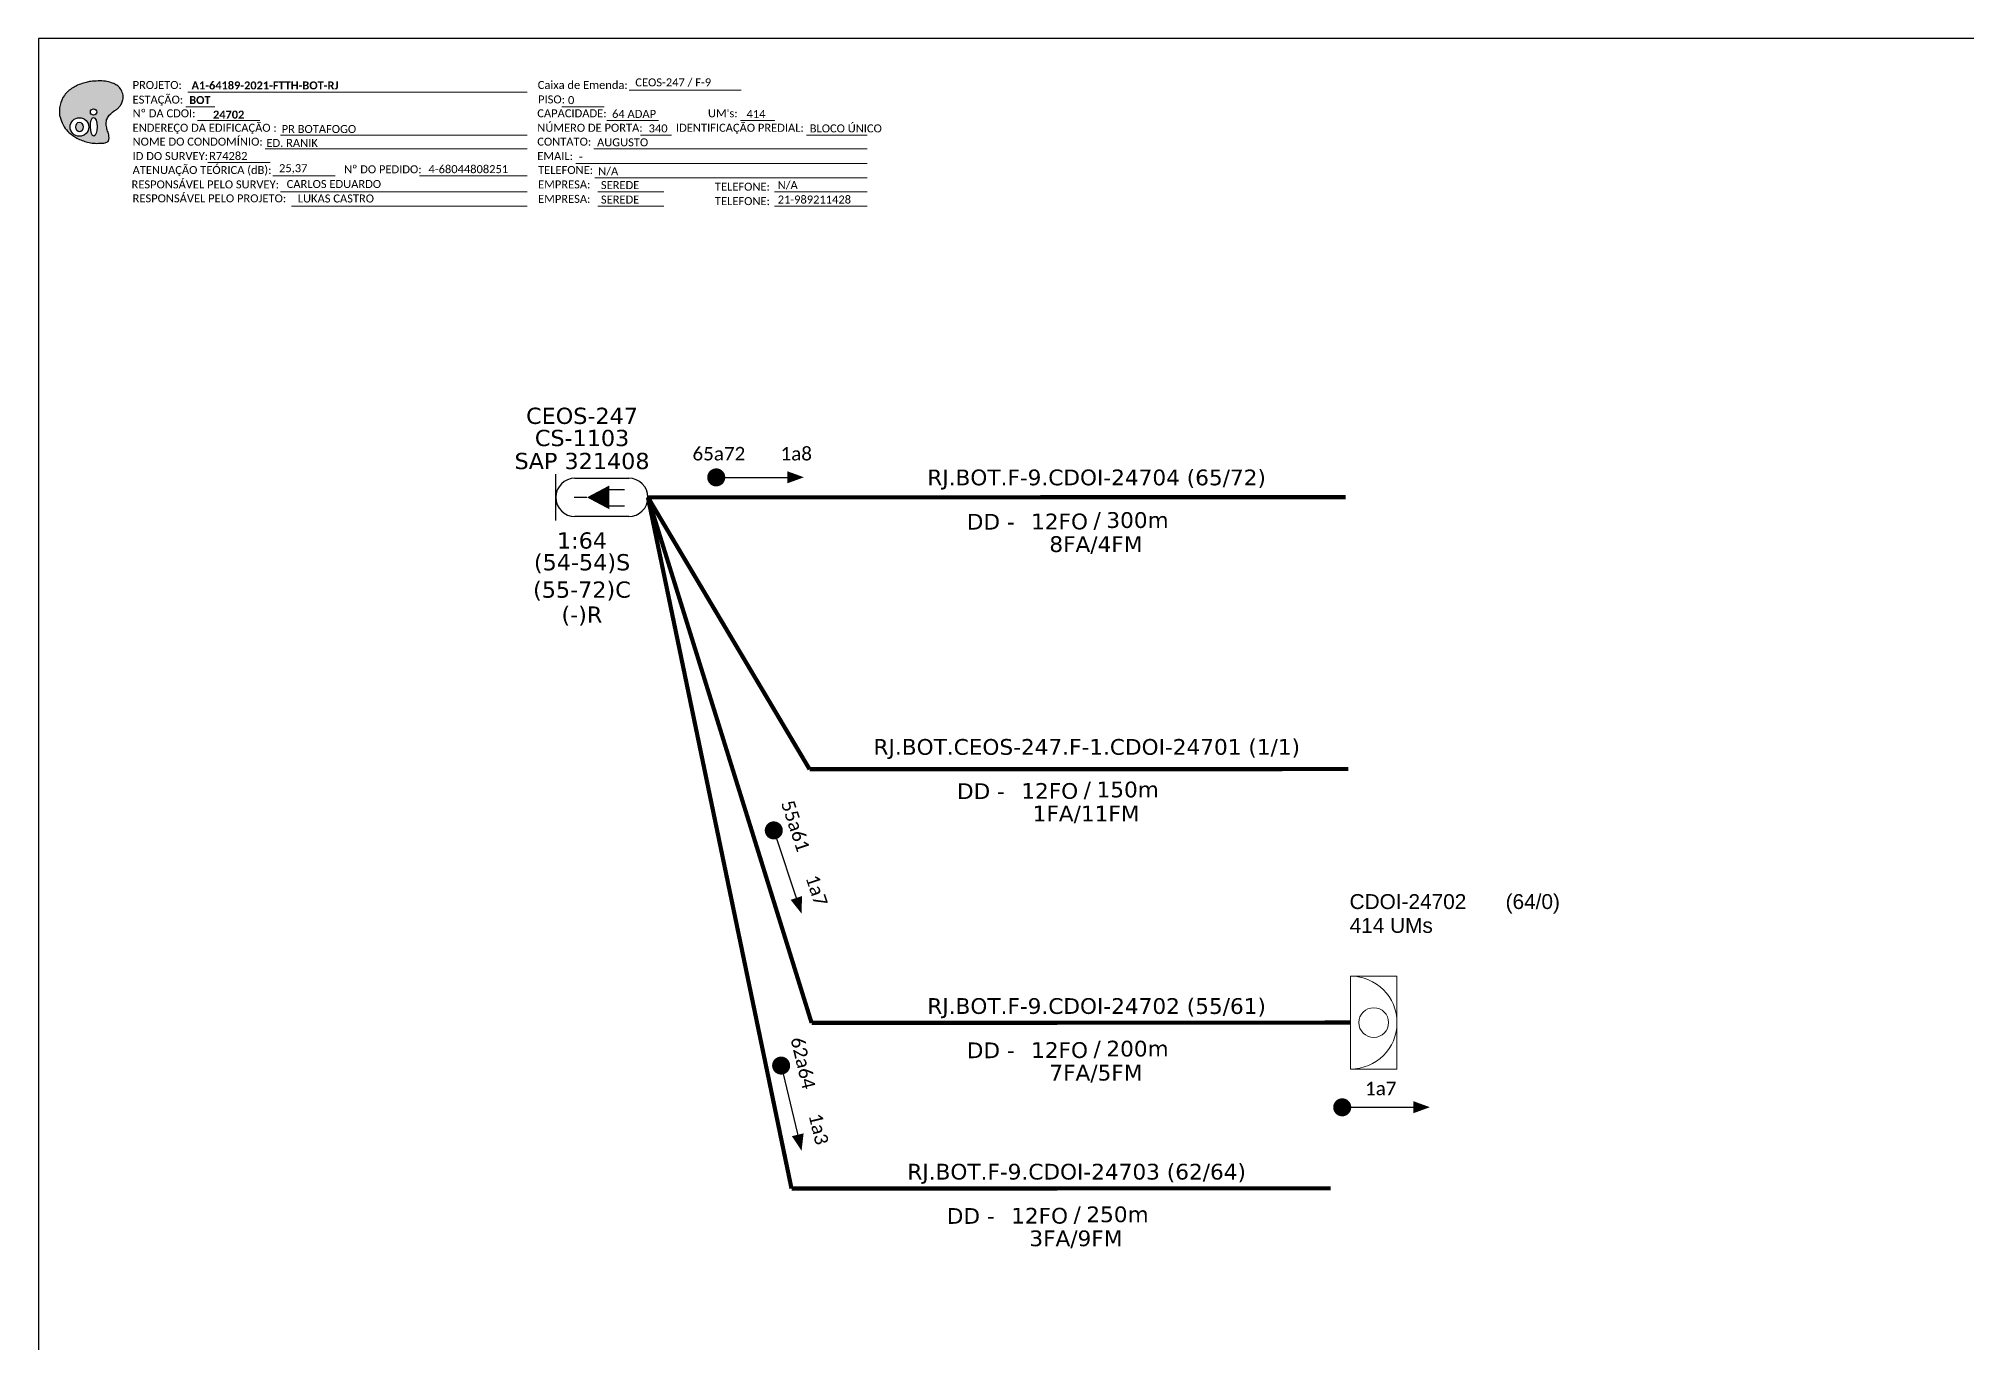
# Model space of a CAD drawing. Extents: x -89 to 2536, y 705 to 1299.
# Drawn here: x -89.3 to 342.5, y 1006.9 to 1299 of the extents above; entities that cross this region are included whole.
import ezdxf
from ezdxf.enums import TextEntityAlignment as Align

# ---------------------------------------------------------------- set-up
doc = ezdxf.new("R2010")
doc.units = 0
for name, color, linetype, lineweight in [("20.0-LEGENDA DOS CDO'S", 1, 'Continuous', 0), ('20.1-CDO_INTERIOR', 1, 'Continuous', 0), ('40.1-ETIQUETAS', 1, 'Continuous', 20)]:
    doc.layers.add(name, color=color, linetype=linetype, lineweight=lineweight)
for name, color, linetype in [('20.4-CEOS', 1, 'Continuous'), ('CAP a instalar', 1, 'Continuous'), ('CD de instalação futura', 8, 'Continuous'), ('SETA', 7, 'Continuous')]:
    doc.layers.add(name, color=color, linetype=linetype)
doc.styles.add('ARIAL', font='arial.ttf')
doc.styles.add('siredit', font='verdana.ttf')
doc.styles.get("Standard").update_dxf_attribs({"font": 'arial.ttf'})
doc.styles.add('WMF-Calibri0', font='calibri.ttf')
doc.styles.add('WMF-Calibri1', font='calibrib.ttf')
doc.linetypes.add('FENCELINE1', pattern='A,0.25,-0.1,[133,ltypeshp.shx,S=0.1,R=0,X=-0.1,Y=0],-0.1,1', length=1.45)

# ---------------------------------------------------------------- blocks, each defined once
blk = doc.blocks.new('OI')
h = blk.add_hatch(color=40)
edge = h.paths.add_edge_path()
edge.add_spline(control_points=[(4.35, -0.67), (3.92, -0.99), (3.26, -1.5), (2.81, -2.59), (2.9, -3.5), (3.06, -4.27), (3.31, -4.85), (3.37, -5.39), (3.4, -5.88), (3.2, -6.4), (2.54, -6.61), (1.65, -6.63), (0.55, -6.67), (-0.56, -6.42), (-1.61, -6.14), (-2.77, -5.61), (-3.92, -4.77), (-4.89, -3.7), (-5.34, -2.65), (-5.6, -1.94), (-5.85, -0.96), (-5.71, 0.47), (-5.1, 2.02), (-4.14, 3.02), (-3.3, 3.61), (-2.37, 4.16), (-1.36, 4.44), (-0.56, 4.7), (0.79, 4.85), (2.24, 4.97), (3.79, 4.57), (4.67, 4.21), (5.44, 3.65), (5.76, 2.99), (6.03, 2.21), (6.01, 1.46), (5.72, 0.64), (5.31, 0.08), (4.88, -0.38), (4.51, -0.55), (4.35, -0.67)], knot_values=[0, 0, 0, 0, 1.60434, 2.417191, 3.427595, 4.282808, 4.776746, 5.304182, 5.888771, 6.258406, 6.858137, 7.79129, 8.986195, 10.124242, 11.187857, 12.242908, 13.953784, 15.414161, 16.515391, 17.349188, 17.675853, 19.552021, 21.515531, 22.568638, 23.63245, 24.621084, 25.782718, 26.745347, 27.142653, 29.870543, 31.004649, 31.921532, 32.709589, 33.801391, 34.042471, 35.192333, 35.971461, 36.628871, 37.254359, 37.836911, 37.836911, 37.836911, 37.836911], degree=3, periodic=0)
h.paths.add_polyline_path([(1.13, -0.87, -1), (-0.04, -0.87, -1)], flags=16)
edge = h.paths.add_edge_path(flags=16)
edge.add_ellipse((0.56, -3.59), major_axis=(-0.02, 1.71), ratio=0.361305, start_angle=0, end_angle=360)
h.paths.add_polyline_path([(-0.36, -3.62, -1), (-3.8, -3.62, -1)], flags=16)
edge = h.paths.add_edge_path(flags=0)
edge.add_ellipse((-2.08, -3.62), major_axis=(0, 0.885), ratio=0.758294, start_angle=0, end_angle=360)
at = {"color": 40}
for centre, radius in [((-2.08, -3.62), 1.72), ((0.54, -0.87), 0.587)]:
    blk.add_circle(centre, radius, dxfattribs=at)
blk.add_ellipse((-2.08, -3.62), major_axis=(0, 0.885), ratio=0.758294, start_param=-3.141592653589792, end_param=3.141592653589792, dxfattribs=at)
blk.add_ellipse((0.56, -3.59), major_axis=(-0.02, 1.71), ratio=0.361305, dxfattribs=at)
at = {"color": 40, "start_tangent": (-0.800898, -0.598801), "end_tangent": (-0.800898, -0.598801)}
blk.add_spline([(4.35, -0.67), (3.2, -1.78), (2.9, -2.54), (2.92, -3.55), (3.12, -4.38), (3.28, -4.85), (3.37, -5.37), (3.35, -5.95), (3.2, -6.29), (2.66, -6.55), (1.73, -6.63), (0.54, -6.62), (-0.58, -6.41), (-1.6, -6.11), (-2.56, -5.67), (-3.95, -4.67), (-4.89, -3.56), (-5.37, -2.56), (-5.64, -1.78), (-5.72, -1.46), (-5.63, 0.42), (-4.84, 2.22), (-4.13, 2.99), (-3.27, 3.62), (-2.4, 4.09), (-1.3, 4.47), (-0.37, 4.72), (0.02, 4.77), (2.75, 4.8), (3.85, 4.53), (4.69, 4.16), (5.31, 3.68), (5.85, 2.73), (5.93, 2.5), (5.94, 1.35), (5.67, 0.62), (5.29, 0.08), (4.84, -0.36), (4.35, -0.67)], degree=3, dxfattribs=at)
blk = doc.blocks.new('CARIMBO')
at = {"color": 7, "lineweight": 0}
for points in [[(35.66, -16.79), (111.64, -16.79)], [(134.48, -16.3), (159.61, -16.3)], [(35.15, -20.06), (41.7, -20.06)], [(119.43, -20.02), (128.92, -20.02)], [(37.81, -23.14), (51.75, -23.14)], [(129.48, -23.14), (141.1, -23.14)], [(159.42, -23.14), (167.09, -23.14)], [(52.97, -29.48), (111.64, -29.48)], [(56.38, -26.37), (111.64, -26.37)], [(126.6, -29.48), (187.83, -29.48)], [(137.07, -26.37), (144.01, -26.37)], [(174.24, -26.37), (187.8, -26.37)], [(40.13, -32.55), (54.07, -32.55)], [(122.56, -32.72), (187.83, -32.72)], [(54.67, -35.52), (68.61, -35.52)], [(126.84, -35.96), (187.83, -35.96)], [(56.38, -39.07), (111.64, -39.07)], [(58.87, -42.31), (111.64, -42.31)], [(127.45, -39.07), (142.25, -39.07)], [(127.45, -42.31), (142.25, -42.31)], [(167.06, -39.07), (187.83, -39.07)], [(167.06, -42.31), (187.83, -42.31)]]:
    blk.add_lwpolyline(points, dxfattribs=at)
at = {"color": 7, "xscale": 1.213923925163967, "yscale": 1.213923925163967, "zscale": 1.213923925163967, "rotation": 0.1532896023949059}
blk.add_blockref('OI', (13.86, -20.16), dxfattribs=at)
at = {"color": 7, "lineweight": 0, "style": 'WMF-Calibri0'}
for s, height, p in [('PROJETO:', 1.793, (23.26, -16.04)), ('ESTAÇÃO:', 1.793, (23.26, -19.32)), ('Caixa de Emenda:', 1.7927, (114.02, -16.04)), ('Nº DA CDOI:', 1.7927, (23.26, -22.39)), ('CAPACIDADE:', 1.7927, (113.91, -22.39)), ('PISO:', 1.793, (114.09, -19.28)), ("UM's:", 1.793, (152.15, -22.39)), ('ENDEREÇO DA EDIFICAÇÃO :', 1.7927, (23.26, -25.63)), ('NÚMERO DE PORTA:', 1.7927, (113.91, -25.63)), ('IDENTIFICAÇÃO PREDIAL:', 1.7927, (144.99, -25.63)), ('NOME DO CONDOMÍNIO:', 1.7927, (23.26, -28.74)), ('ID DO SURVEY:', 1.7927, (23.26, -31.97)), ('CONTATO:', 1.793, (113.91, -28.74)), ('EMAIL:', 1.793, (113.91, -31.97)), ('ATENUAÇÃO TEÓRICA (dB):', 1.7927, (23.26, -35.09)), ('TELEFONE:', 1.793, (114.09, -35.09)), ('RESPONSÁVEL PELO SURVEY:', 1.7927, (23.02, -38.32)), ('EMPRESA:', 1.793, (114.09, -38.32)), ('TELEFONE:', 1.793, (153.7, -38.83)), ('RESPONSÁVEL PELO PROJETO:', 1.7927, (23.26, -41.44)), ('EMPRESA:', 1.793, (114.09, -41.56)), ('TELEFONE:', 1.793, (153.7, -42.06))]:
    blk.add_text(s, height=height, dxfattribs=at).set_placement(p)
at = {"color": 7, "lineweight": 0, "flags": 8}
for tag, p, style in [('PROJ', (36.46, -16.13), 'WMF-Calibri1'), ('CEOS-XX', (135.87, -15.46), 'WMF-Calibri0'), ('EST', (35.94, -19.41), 'WMF-Calibri1'), ('PISO_PTR', (120.78, -19.42), 'WMF-Calibri0'), ('CAPAC.', (130.66, -22.52), 'WMF-Calibri0'), ("UC'S", (160.78, -22.54), 'WMF-Calibri0'), ('LOGRADOURO', (56.65, -25.91), 'WMF-Calibri0'), ('N°', (138.85, -25.77), 'WMF-Calibri0'), ('N°PREDIO', (174.94, -25.77), 'WMF-Calibri0'), ('_ID_', (40.39, -31.94), 'WMF-Calibri0'), ('NOME_DO_COND.', (53.23, -29.02), 'WMF-Calibri0'), ('NOME_DO_CONTATO', (127.3, -28.89), 'WMF-Calibri0'), ('O_POTEN', (56.06, -34.68), 'WMF-Calibri0'), ('EMAIL', (123.26, -32.12), 'WMF-Calibri0'), ('TELEFONE', (127.55, -35.36), 'WMF-Calibri0'), ('RES_SURVEY', (57.78, -38.23), 'WMF-Calibri0'), ('EMP_RESP_SURVEY', (128.16, -38.47), 'WMF-Calibri0'), ('CONT_RESP_SURVEY', (167.76, -38.47), 'WMF-Calibri0'), ('RES_PROJ', (60.27, -41.47), 'WMF-Calibri0'), ('EMP_RESP_PROJ', (128.16, -41.71), 'WMF-Calibri0'), ('CONT_RESP_PROJ', (167.76, -41.71), 'WMF-Calibri0')]:
    blk.add_attdef(tag, p, '', height=1.79, dxfattribs=dict(at, style=style))
at = {"color": 7, "lineweight": 0, "style": 'WMF-Calibri1', "flags": 8}
blk.add_attdef("N° CDO'S", text='', height=1.79, dxfattribs=at).set_placement((44.78, -22.68), align=Align.CENTER)
blk = doc.blocks.new('CEOS_RP_CT_DRT')
at = {"layer": '20.4-CEOS', "color": 0}
for p, q in [((-4.54, 1.19), (-1.19, 1.19)), ((-1.19, -1.19), (-4.54, -1.19))]:
    blk.add_line(p, q, dxfattribs=at)
for points in [[(-5.73, -1.43), (-5.73, 1.44)], [(-3.79, 0), (-4.59, 0)], [(-2.47, 0.48), (-1.45, 0.48)], [(-2.47, -0.52), (-1.45, -0.52)]]:
    blk.add_lwpolyline(points, dxfattribs=at)
blk.add_lwpolyline([(-3.79, 0, 0, 1.47, 0), (-2.41, 0, 1.47, 1.47, 0)], format="xyseb", dxfattribs=at)
for centre, start, end in [((-4.54, 0), 90, 270), ((-1.19, 0), 270, 90)]:
    blk.add_arc(centre, 1.19, start, end, dxfattribs=at)
at = {"layer": '20.4-CEOS', "color": 7, "style": 'siredit'}
for tag, p in [('Nº_DA_CEOS', (-2.86, 5.6)), ('LOCAL', (-2.86, 4.24)), ('SAP', (-2.86, 2.78)), ('RACIO_SPLITAGEM', (-2.86, -1.88)), ('FIBRAS_SPLITTER', (-2.86, -3.58)), ('FIBRAS_TOP_C', (-2.86, -5.08)), ('RESERVA_FINAIS', (-2.86, -6.39))]:
    blk.add_attdef(tag, text='', height=1.01, dxfattribs=at).set_placement(p, align=Align.TOP_CENTER)
blk = doc.blocks.new('ETIQUETA_RS5F')
at = {"layer": '40.1-ETIQUETAS', "color": 0, "style": 'siredit'}
blk.add_text('/', height=1.5, dxfattribs=at).set_placement((1.58, -1.95), align=Align.MIDDLE_RIGHT)
for tag, p in [('ETIQUETA_R_PRIMARIA', (1.21, 4.1)), ('ETIQUETA_R_SECUNDARIA', (1.21, 2.1)), ('F_ATIVAS/F_MORTAS', (1.14, -4.24))]:
    blk.add_attdef(tag, text='', height=1.5, dxfattribs=at).set_placement(p, align=Align.MIDDLE_CENTER)
for tag, p in [('TIPO_CABO', (-6.58, -2.12)), ('CAP_CABO', (0.4, -2.09))]:
    blk.add_attdef(tag, text='', height=1.5, dxfattribs=at).set_placement(p, align=Align.MIDDLE_RIGHT)
blk.add_attdef('METROS', text='', height=1.5, dxfattribs=at).set_placement((2.14, -1.95), align=Align.MIDDLE_LEFT)
for tag, p in [('FUSÃO_1', (0.85, -8.39)), ('FUSÃO_2', (0.85, -10.6)), ('FUSÃO_3', (0.85, -12.93)), ('FUSÃO_4', (0.85, -15.14)), ('FUSÃO_5', (0.85, -17.16))]:
    blk.add_attdef(tag, text='', height=1.5, dxfattribs=at).set_placement(p, align=Align.CENTER)
blk = doc.blocks.new('CDOI_INT')
at = {"layer": '20.1-CDO_INTERIOR', "color": 0, "lineweight": 18}
blk.add_lwpolyline([(4.25, -4.25), (4.25, 4.25), (0, 4.25), (0, -4.25)], close=True, dxfattribs=at)
blk.add_circle((2.12, 0), 1.36, dxfattribs=at)
blk.add_arc((0, 0), 4.25, 270, 90, dxfattribs=at)
at = {"layer": "20.0-LEGENDA DOS CDO'S", "color": 0, "style": 'ARIAL'}
for tag, p in [('CDO_N', (-0.08, 10.38)), ('SPLITER_1', (21.18, 10.38)), ('SURVEY', (-0.08, 8.2)), ('SPLITER_2', (21.19, 8.68)), ('SAP', (-0.08, 6.23)), ('1:XX', (5.94, -2.22)), ('UMS', (5.94, -4.24))]:
    blk.add_attdef(tag, p, '', height=1.36, dxfattribs=at)
blk.add_attdef('FIBRAS_UTILIZADAS', text='', height=1.36, dxfattribs=at).set_placement((15.34, 10.38), align=Align.CENTER)

msp = doc.modelspace()

# ---------------------------------------------------------------- linework, layer by layer
msp.add_lwpolyline([(-89.32, 705.02), (749.25, 705.02), (749.25, 1299.02), (-89.32, 1299.02), (-89.32, 705.02)])
at = {"color": 7, "lineweight": 0}
msp.add_lwpolyline([(-4.01, 1268.26), (20.14, 1268.26)], dxfattribs=at)
at = {"const_width": 2.02}
for points in [[(61.48, 1200.71, 1), (63.5, 1200.71, 1)], [(75.07, 1122.59, 1), (75.7, 1120.67, 1)], [(76.79, 1069.93, 1), (77.26, 1067.97, 1)], [(201.71, 1059.6, 1), (203.73, 1059.6, 1)]]:
    msp.add_lwpolyline(points, format="xyb", close=True, dxfattribs=at)
at = {"layer": 'CAP a instalar', "color": 7, "ltscale": 7, "const_width": 0.941}
for points in [[(47.19, 1196.24), (203.51, 1196.28)], [(47.19, 1196.24), (83.4, 1135.33)], [(47.19, 1196.24), (79.35, 1041.41)], [(83.4, 1135.33), (204.1, 1135.38)]]:
    msp.add_lwpolyline(points, dxfattribs=at)
at = {"layer": 'CAP a instalar', "color": 1, "ltscale": 7, "const_width": 0.941}
for points in [[(47.19, 1196.24), (83.85, 1078.52)], [(83.85, 1078.52), (204.57, 1078.58)]]:
    msp.add_lwpolyline(points, dxfattribs=at)
at = {"layer": 'CAP a instalar', "color": 8, "ltscale": 7, "const_width": 0.941}
msp.add_lwpolyline([(79.35, 1041.41), (200.1, 1041.46)], dxfattribs=at)
at = {"layer": 'SETA'}
for points in [[(62.49, 1200.71), (79.83, 1200.71)], [(75.38, 1121.63), (80.85, 1105.18)], [(77.03, 1068.95), (81.05, 1052.09)], [(202.72, 1059.6), (220.06, 1059.6)]]:
    msp.add_lwpolyline(points, dxfattribs=at)
for points in [[(78.44, 1202.08), (82.13, 1200.74), (78.44, 1199.39)], [(81.71, 1106.93), (81.6, 1103), (79.16, 1106.08)], [(218.67, 1060.97), (222.36, 1059.62), (218.67, 1058.28)], [(82.06, 1053.76), (81.61, 1049.85), (79.44, 1053.14)]]:
    msp.add_solid(points, dxfattribs=at)

# ---------------------------------------------------------------- block references
ref = msp.add_blockref('CARIMBO', (-91.51, 1303.77))
ref.add_attrib('PROJ', 'A1-64189-2021-FTTH-BOT-RJ', (-55.05, 1287.63), dxfattribs={"color": 7, "lineweight": 0, "height": 1.7927, "style": 'WMF-Calibri1'})
ref.add_attrib('EST', 'BOT', (-55.57, 1284.35), dxfattribs={"color": 7, "lineweight": 0, "height": 1.793, "style": 'WMF-Calibri1'})
ref.add_attrib("N° CDO'S", '24702', dxfattribs={"color": 7, "lineweight": 0, "height": 1.793, "style": 'WMF-Calibri1'}).set_placement((-46.73, 1281.09), align=Align.CENTER)
ref.add_attrib('LOGRADOURO', 'PR BOTAFOGO', (-34.86, 1277.86), dxfattribs={"color": 7, "lineweight": 0, "height": 1.7927, "style": 'WMF-Calibri0'})
ref.add_attrib('NOME_DO_COND.', 'ED. RANIK', (-38.28, 1274.74), dxfattribs={"color": 7, "lineweight": 0, "height": 1.793, "style": 'WMF-Calibri0'})
ref.add_attrib('_ID_', 'R74282', (-51.11, 1271.83), dxfattribs={"color": 7, "lineweight": 0, "height": 1.793, "style": 'WMF-Calibri0'})
ref.add_attrib('O_POTEN', '25,37', (-35.45, 1269.09), dxfattribs={"color": 7, "lineweight": 0, "height": 1.793, "style": 'WMF-Calibri0'})
ref.add_attrib('RES_SURVEY', 'CARLOS EDUARDO', (-33.73, 1265.54), dxfattribs={"color": 7, "lineweight": 0, "height": 1.7927, "style": 'WMF-Calibri0'})
ref.add_attrib('RES_PROJ', 'LUKAS CASTRO', (-31.24, 1262.3), dxfattribs={"color": 7, "lineweight": 0, "height": 1.7927, "style": 'WMF-Calibri0'})
ref.add_attrib('CEOS-XX', 'CEOS-247 / F-9', (44.36, 1288.31), dxfattribs={"color": 7, "lineweight": 0, "height": 1.7927, "style": 'WMF-Calibri0'})
ref.add_attrib('CAPAC.', '64 ADAP', (39.15, 1281.25), dxfattribs={"color": 7, "lineweight": 0, "height": 1.793, "style": 'WMF-Calibri0'})
ref.add_attrib("UC'S", '414', (69.27, 1281.23), dxfattribs={"color": 7, "lineweight": 0, "height": 1.793, "style": 'WMF-Calibri0'})
ref.add_attrib('PISO_PTR', '0', (29.28, 1284.34), dxfattribs={"color": 7, "lineweight": 0, "height": 1.79, "style": 'WMF-Calibri0'})
ref.add_attrib('N°', '340', (47.34, 1278), dxfattribs={"color": 7, "lineweight": 0, "height": 1.793, "style": 'WMF-Calibri0'})
ref.add_attrib('N°PREDIO', 'BLOCO ÚNICO', (83.43, 1278), dxfattribs={"color": 7, "lineweight": 0, "height": 1.7927, "style": 'WMF-Calibri0'})
ref.add_attrib('NOME_DO_CONTATO', 'AUGUSTO', (35.79, 1274.88), dxfattribs={"color": 7, "lineweight": 0, "height": 1.793, "style": 'WMF-Calibri0'})
ref.add_attrib('EMAIL', '-', (31.75, 1271.65), dxfattribs={"color": 7, "lineweight": 0, "height": 1.79, "style": 'WMF-Calibri0'})
ref.add_attrib('TELEFONE', 'N/A', (36.04, 1268.41), dxfattribs={"color": 7, "lineweight": 0, "height": 1.793, "style": 'WMF-Calibri0'})
ref.add_attrib('EMP_RESP_SURVEY', 'SEREDE', (36.65, 1265.3), dxfattribs={"color": 7, "lineweight": 0, "height": 1.793, "style": 'WMF-Calibri0'})
ref.add_attrib('EMP_RESP_PROJ', 'SEREDE', (36.65, 1262.06), dxfattribs={"color": 7, "lineweight": 0, "height": 1.793, "style": 'WMF-Calibri0'})
ref.add_attrib('CONT_RESP_SURVEY', 'N/A', (76.25, 1265.3), dxfattribs={"color": 7, "lineweight": 0, "height": 1.793, "style": 'WMF-Calibri0'})
ref.add_attrib('CONT_RESP_PROJ', '21-989211428', (76.25, 1262.06), dxfattribs={"color": 7, "lineweight": 0, "height": 1.7927, "style": 'WMF-Calibri0'})
at = {"layer": '20.4-CEOS', "color": 5}
ref = msp.add_blockref('CEOS_RP_CT_DRT', (47.19, 1196.24), dxfattribs=dict(at, xscale=3.602776328722635, yscale=3.602776328722635, zscale=3.602776319999997))
ref.add_attrib('Nº_DA_CEOS', 'CEOS-247', dxfattribs={"color": 7, "height": 3.638, "style": 'siredit'}).set_placement((32.43, 1216.33), align=Align.TOP_CENTER)
ref.add_attrib('LOCAL', 'CS-1103', dxfattribs={"color": 7, "height": 3.638, "style": 'siredit'}).set_placement((32.43, 1211.37), align=Align.TOP_CENTER)
ref.add_attrib('SAP', 'SAP 321408', dxfattribs={"color": 7, "height": 3.638, "style": 'siredit'}).set_placement((32.43, 1206.21), align=Align.TOP_CENTER)
ref.add_attrib('RACIO_SPLITAGEM', '1:64', dxfattribs={"color": 7, "height": 3.638, "style": 'siredit'}).set_placement((32.43, 1188.4), align=Align.TOP_CENTER)
ref.add_attrib('FIBRAS_SPLITTER', '(54-54)S', dxfattribs={"color": 7, "height": 3.638, "style": 'siredit'}).set_placement((32.43, 1183.53), align=Align.TOP_CENTER)
ref.add_attrib('FIBRAS_TOP_C', '(55-72)C', dxfattribs={"color": 7, "height": 3.638, "style": 'siredit'}).set_placement((32.4, 1177.4), align=Align.TOP_CENTER)
ref.add_attrib('RESERVA_FINAIS', '(-)R', dxfattribs={"color": 7, "height": 3.638, "style": 'siredit'}).set_placement((32.4, 1171.8), align=Align.TOP_CENTER)
at = {"layer": 'CAP a instalar', "color": 7, "linetype": 'FENCELINE1', "ltscale": 7}
ref = msp.add_blockref('ETIQUETA_RS5F', (144.91, 1195.76), dxfattribs=dict(at, xscale=2.352239969747718, yscale=2.352239969749518, zscale=2.352239969749998))
ref.add_attrib('ETIQUETA_R_SECUNDARIA', 'RJ.BOT.F-9.CDOI-24704 (65/72)', dxfattribs={"layer": '40.1-ETIQUETAS', "color": 0, "height": 3.5284, "style": 'siredit'}).set_placement((147.69, 1200.71), align=Align.MIDDLE_CENTER)
ref.add_attrib('TIPO_CABO', 'DD -', dxfattribs={"layer": '40.1-ETIQUETAS', "color": 0, "height": 3.528, "style": 'siredit'}).set_placement((129.35, 1190.78), align=Align.MIDDLE_RIGHT)
ref.add_attrib('CAP_CABO', '12FO', dxfattribs={"layer": '40.1-ETIQUETAS', "color": 0, "height": 3.528, "style": 'siredit'}).set_placement((145.77, 1190.84), align=Align.MIDDLE_RIGHT)
ref.add_attrib('METROS', '300m', dxfattribs={"layer": '40.1-ETIQUETAS', "color": 0, "height": 3.528, "style": 'siredit'}).set_placement((149.88, 1191.16), align=Align.MIDDLE_LEFT)
ref.add_attrib('F_ATIVAS/F_MORTAS', '8FA/4FM', dxfattribs={"layer": '40.1-ETIQUETAS', "color": 0, "height": 3.528, "style": 'siredit'}).set_placement((147.53, 1185.77), align=Align.MIDDLE_CENTER)
ref = msp.add_blockref('ETIQUETA_RS5F', (142.71, 1135.39), dxfattribs=dict(at, xscale=2.352239969747718, yscale=2.352239969749518, zscale=2.352239969749998))
ref.add_attrib('ETIQUETA_R_SECUNDARIA', 'RJ.BOT.CEOS-247.F-1.CDOI-24701 (1/1)', dxfattribs={"layer": '40.1-ETIQUETAS', "color": 0, "height": 3.5284, "style": 'siredit'}).set_placement((145.49, 1140.34), align=Align.MIDDLE_CENTER)
ref.add_attrib('TIPO_CABO', 'DD -', dxfattribs={"layer": '40.1-ETIQUETAS', "color": 0, "height": 3.528, "style": 'siredit'}).set_placement((127.15, 1130.42), align=Align.MIDDLE_RIGHT)
ref.add_attrib('CAP_CABO', '12FO', dxfattribs={"layer": '40.1-ETIQUETAS', "color": 0, "height": 3.528, "style": 'siredit'}).set_placement((143.57, 1130.47), align=Align.MIDDLE_RIGHT)
ref.add_attrib('METROS', '150m', dxfattribs={"layer": '40.1-ETIQUETAS', "color": 0, "height": 3.528, "style": 'siredit'}).set_placement((147.68, 1130.8), align=Align.MIDDLE_LEFT)
ref.add_attrib('F_ATIVAS/F_MORTAS', '1FA/11FM', dxfattribs={"layer": '40.1-ETIQUETAS', "color": 0, "height": 3.528, "style": 'siredit'}).set_placement((145.33, 1125.41), align=Align.MIDDLE_CENTER)
at = {"layer": 'CAP a instalar', "color": 1, "linetype": 'FENCELINE1', "ltscale": 7}
ref = msp.add_blockref('ETIQUETA_RS5F', (144.91, 1077.34), dxfattribs=dict(at, xscale=2.352239969747718, yscale=2.352239969749518, zscale=2.352239969749998))
ref.add_attrib('ETIQUETA_R_SECUNDARIA', 'RJ.BOT.F-9.CDOI-24702 (55/61)', dxfattribs={"layer": '40.1-ETIQUETAS', "color": 0, "height": 3.5284, "style": 'siredit'}).set_placement((147.69, 1082.29), align=Align.MIDDLE_CENTER)
ref.add_attrib('TIPO_CABO', 'DD -', dxfattribs={"layer": '40.1-ETIQUETAS', "color": 0, "height": 3.528, "style": 'siredit'}).set_placement((129.35, 1072.37), align=Align.MIDDLE_RIGHT)
ref.add_attrib('CAP_CABO', '12FO', dxfattribs={"layer": '40.1-ETIQUETAS', "color": 0, "height": 3.528, "style": 'siredit'}).set_placement((145.77, 1072.42), align=Align.MIDDLE_RIGHT)
ref.add_attrib('METROS', '200m', dxfattribs={"layer": '40.1-ETIQUETAS', "color": 0, "height": 3.528, "style": 'siredit'}).set_placement((149.88, 1072.75), align=Align.MIDDLE_LEFT)
ref.add_attrib('F_ATIVAS/F_MORTAS', '7FA/5FM', dxfattribs={"layer": '40.1-ETIQUETAS', "color": 0, "height": 3.528, "style": 'siredit'}).set_placement((147.53, 1067.36), align=Align.MIDDLE_CENTER)
at = {"layer": 'CAP a instalar', "color": 8, "linetype": 'FENCELINE1', "ltscale": 7}
ref = msp.add_blockref('ETIQUETA_RS5F', (140.44, 1040.23), dxfattribs=dict(at, xscale=2.352239969747718, yscale=2.352239969749518, zscale=2.352239969749998))
ref.add_attrib('ETIQUETA_R_SECUNDARIA', 'RJ.BOT.F-9.CDOI-24703 (62/64)', dxfattribs={"layer": '40.1-ETIQUETAS', "color": 0, "height": 3.5284, "style": 'siredit'}).set_placement((143.22, 1045.18), align=Align.MIDDLE_CENTER)
ref.add_attrib('TIPO_CABO', 'DD -', dxfattribs={"layer": '40.1-ETIQUETAS', "color": 0, "height": 3.528, "style": 'siredit'}).set_placement((124.87, 1035.26), align=Align.MIDDLE_RIGHT)
ref.add_attrib('CAP_CABO', '12FO', dxfattribs={"layer": '40.1-ETIQUETAS', "color": 0, "height": 3.528, "style": 'siredit'}).set_placement((141.3, 1035.31), align=Align.MIDDLE_RIGHT)
ref.add_attrib('METROS', '250m', dxfattribs={"layer": '40.1-ETIQUETAS', "color": 0, "height": 3.528, "style": 'siredit'}).set_placement((145.4, 1035.63), align=Align.MIDDLE_LEFT)
ref.add_attrib('F_ATIVAS/F_MORTAS', '3FA/9FM', dxfattribs={"layer": '40.1-ETIQUETAS', "color": 0, "height": 3.528, "style": 'siredit'}).set_placement((143.05, 1030.25), align=Align.MIDDLE_CENTER)
at = {"layer": 'CD de instalação futura', "color": 1, "ltscale": 11}
ref = msp.add_blockref('CDOI_INT', (204.57, 1078.58), dxfattribs=dict(at, xscale=2.451089447553158, yscale=2.451089447553158, zscale=2.451089447553158))
ref.add_attrib('CDO_N', 'CDOI-24702', (204.37, 1104.02), dxfattribs={"layer": "20.0-LEGENDA DOS CDO'S", "color": 0, "height": 3.334, "style": 'ARIAL'})
ref.add_attrib('FIBRAS_UTILIZADAS', '     (64/0)', dxfattribs={"layer": "20.0-LEGENDA DOS CDO'S", "color": 0, "height": 3.3341, "style": 'ARIAL'}).set_placement((242.17, 1104.02), align=Align.CENTER)
ref.add_attrib('SURVEY', '414 UMs', (204.38, 1098.68), dxfattribs={"layer": "20.0-LEGENDA DOS CDO'S", "color": 0, "height": 3.334, "style": 'ARIAL'})

# ---------------------------------------------------------------- texts
at = {"color": 7, "lineweight": 0, "style": 'WMF-Calibri0'}
msp.add_text('Nº DO PEDIDO:', height=1.7927, dxfattribs=at).set_placement((-20.88, 1268.84))
at = {"char_height": 3.025, "width": 51.1402, "attachment_point": 5}
for s, insert in [('{\\fCalibri|b0|i0|c0|p34;\\C7;65a72}', (63.08, 1206.01)), ('{\\fCalibri|b0|i0|c0|p34;\\C7;1a8}', (80.41, 1206.01)), ('{\\fCalibri|b0|i0|c0|p34;\\C7;1a7}', (211.35, 1063.81))]:
    msp.add_mtext(s, dxfattribs=dict(at, insert=insert))
for s, insert, rotation in [('{\\fCalibri|b0|i0|c0|p34;\\C7;55a61}', (80.23, 1122.64), 288.3638), ('\\pt18.15;{\\fCalibri|b0|i0|c0|p34;\\C7;1a7}', (85, 1108.19), 288.3638), ('{\\fCalibri|b0|i0|c0|p34;\\C7;62a64}', (81.94, 1069.54), 283.405), ('{\\fCalibri|b0|i0|c0|p34;\\C7;1a3}', (85.44, 1054.73), 283.405)]:
    msp.add_mtext(s, dxfattribs=dict(at, insert=insert, rotation=rotation))
at = {"color": 7, "lineweight": 0, "style": 'WMF-Calibri0', "flags": 8}
msp.add_attdef('4-68044808251', (-1.97, 1268.87), '4-68044808251', height=1.7927, dxfattribs=at)

doc.saveas('drawing.dxf')
